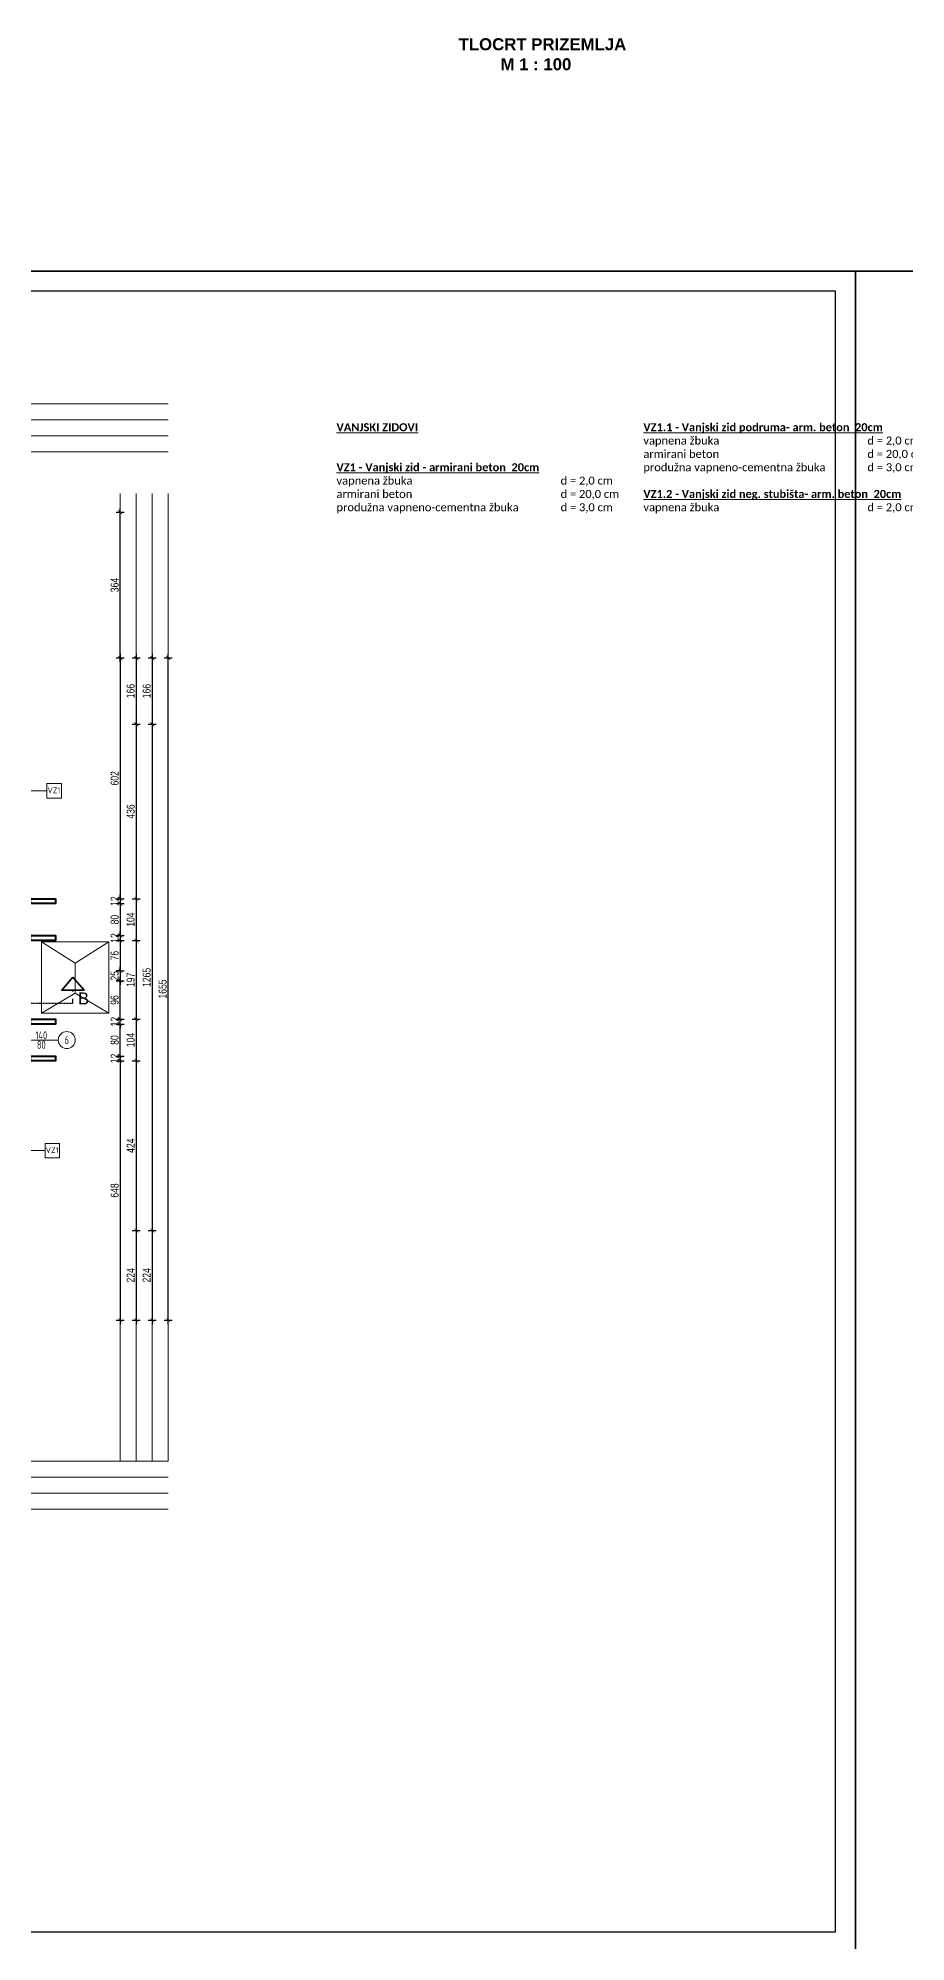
# Model space of a CAD drawing. Header units: millimetres. Extents: x 195897 to 285417, y -229751 to -116129.
# Drawn here: x 205734 to 207903, y -225003 to -220245 of the extents above; entities that cross this region are included whole.
import ezdxf
from ezdxf.enums import TextEntityAlignment as Align

# ---------------------------------------------------------------- set-up
doc = ezdxf.new("R2010")
doc.units = ezdxf.units.MM
doc.header["$PDMODE"] = 2
doc.linetypes.add('ACAD_ISO03W100', pattern=[30, 12, -18])
doc.linetypes.add('HIDDEN', pattern=[0.375, 0.25, -0.125])
doc.layers.get('0').update_dxf_attribs({"lineweight": 0})
doc.layers.get('Defpoints').update_dxf_attribs({"color": 250, "lineweight": 0})
for name, color, linetype, lineweight in [('05-podgled-tanko', 144, 'HIDDEN', 0), ('07-kote', 70, 'Continuous', 9), ('09-oznaka stavke', 1, 'Continuous', 0), ('5-TX', 113, 'Continuous', 5), ('Kote', 1, 'Continuous', 15), ('TP_01 - 0.50', 1, 'Continuous', 40)]:
    doc.layers.add(name, color=color, linetype=linetype, lineweight=lineweight)
doc.layers.add('Kucni_broj', color=2, linetype='Continuous', plot=False)
doc.layers.add('SAST_Linija sastavnice', color=255, linetype='Continuous', plot=False)
doc.layers.add('zidovi', color=1, linetype='Continuous')
doc.styles.add('isocpeur', font='isocpeur.ttf')
doc.styles.add('OPIS', font='hrcom.shx', dxfattribs={"width": 0.8, "height": 20})
doc.styles.get("Standard").update_dxf_attribs({"font": 'arial.ttf', "height": 600})
doc.styles.add('tahoma10', font='tahoma.ttf', dxfattribs={"height": 2})
doc.styles.add('Tekst15', font='arial.ttf', dxfattribs={"height": 15})
doc.dimstyles.new('ISO-25', dxfattribs={"dimtxt": 20, "dimasz": 10, "dimexe": 10, "dimexo": 10, "dimgap": 4, "dimtad": 1, "dimdec": 0, "dimtxsty": 'OPIS', "dimblk": 'ARCHTICK', "dimcen": 10, "dimdle": 10, "dimadec": 0, "dimazin": 0, "dimtfac": 1, "dimtdec": 0, "dimtix": 1, "dimtmove": 0, "dimatfit": 3, "dimldrblk": 'ARCHTICK', "dimfxl": 10, "dimfxlon": 1, "dimarcsym": 0})

# ---------------------------------------------------------------- blocks, each defined once
blk = doc.blocks.new('_ArchTick')
at = {"color": 0, "linetype": 'ByBlock', "lineweight": 0, "const_width": 0.15}
blk.add_lwpolyline([(-0.5, -0.5), (0.5, 0.5)], dxfattribs=at)
blk = doc.blocks.new('*D1117')
at = {"layer": '07-kote', "color": 0, "linetype": 'ByBlock', "lineweight": -2, "ltscale": 5, "transparency": 16777216}
for p, q in [((205929.6, -221794), (205949.6, -221794)), ((205939.6, -221784), (205939.6, -222406)), ((205929.6, -222396), (205949.6, -222396))]:
    blk.add_line(p, q, dxfattribs=at)
at = {"layer": 'Defpoints', "color": 0, "linetype": 'ByBlock', "ltscale": 5, "transparency": 16777216}
for p in [(204596.4, -221794), (205778.1, -222396), (205939.6, -222396)]:
    blk.add_point(p, dxfattribs=at)
at = {"layer": '07-kote', "color": 0, "linetype": 'ByBlock', "lineweight": -2, "ltscale": 5, "transparency": 16777216, "xscale": 10, "yscale": 10, "zscale": 10}
for p, rotation in [((205939.6, -221794), 90), ((205939.6, -222396), 270)]:
    blk.add_blockref('_ArchTick', p, dxfattribs=dict(at, rotation=rotation))
at = {"layer": '07-kote', "color": 0, "linetype": 'ByBlock', "ltscale": 5, "transparency": 16777216, "insert": (205925.6, -222095), "char_height": 20, "attachment_point": 5, "rotation": 90, "style": 'OPIS'}
blk.add_mtext('602', dxfattribs=at)
blk = doc.blocks.new('*D1118')
at = {"layer": '07-kote', "color": 0, "linetype": 'ByBlock', "lineweight": -2, "ltscale": 5, "transparency": 16777216}
for p, q in [((205929.6, -222576), (205949.6, -222576)), ((205929.6, -222601), (205949.6, -222601)), ((205939.6, -222576), (205939.6, -222566)), ((205939.6, -222576), (205939.6, -222601)), ((205939.6, -222601), (205939.6, -222611))]:
    blk.add_line(p, q, dxfattribs=at)
at = {"layer": 'Defpoints', "color": 0, "linetype": 'ByBlock', "ltscale": 5, "transparency": 16777216}
for p in [(205019.4, -222576), (205237.4, -222601), (205939.6, -222601)]:
    blk.add_point(p, dxfattribs=at)
at = {"layer": '07-kote', "color": 0, "linetype": 'ByBlock', "lineweight": -2, "ltscale": 5, "transparency": 16777216, "xscale": 10, "yscale": 10, "zscale": 10}
for p, rotation in [((205939.6, -222576), 270), ((205939.6, -222601), 90)]:
    blk.add_blockref('_ArchTick', p, dxfattribs=dict(at, rotation=rotation))
at = {"layer": '07-kote', "color": 0, "linetype": 'ByBlock', "ltscale": 5, "transparency": 16777216, "insert": (205925.6, -222588.5), "char_height": 20, "attachment_point": 5, "rotation": 90, "style": 'OPIS'}
blk.add_mtext('25', dxfattribs=at)
blk = doc.blocks.new('*D1119')
at = {"layer": '07-kote', "color": 0, "linetype": 'ByBlock', "lineweight": -2, "ltscale": 5, "transparency": 16777216}
for p, q in [((205939.6, -222791), (205939.6, -223459)), ((205929.6, -222801), (205949.6, -222801)), ((205929.6, -223449), (205949.6, -223449))]:
    blk.add_line(p, q, dxfattribs=at)
at = {"layer": 'Defpoints', "color": 0, "linetype": 'ByBlock', "ltscale": 5, "transparency": 16777216}
for p in [(205778.1, -222801), (204596.4, -223449), (205939.6, -223449)]:
    blk.add_point(p, dxfattribs=at)
at = {"layer": '07-kote', "color": 0, "linetype": 'ByBlock', "lineweight": -2, "ltscale": 5, "transparency": 16777216, "xscale": 10, "yscale": 10, "zscale": 10}
for p, rotation in [((205939.6, -222801), 90), ((205939.6, -223449), 270)]:
    blk.add_blockref('_ArchTick', p, dxfattribs=dict(at, rotation=rotation))
at = {"layer": '07-kote', "color": 0, "linetype": 'ByBlock', "ltscale": 5, "transparency": 16777216, "insert": (205925.6, -223125), "char_height": 20, "attachment_point": 5, "rotation": 90, "style": 'OPIS'}
blk.add_mtext('648', dxfattribs=at)
blk = doc.blocks.new('*D1120')
at = {"layer": '07-kote', "color": 0, "linetype": 'ByBlock', "lineweight": -2, "ltscale": 5, "transparency": 16777216}
for p, q in [((205969.6, -221794), (205989.6, -221794)), ((205979.6, -221784), (205979.6, -221970)), ((205969.6, -221960), (205989.6, -221960))]:
    blk.add_line(p, q, dxfattribs=at)
at = {"layer": 'Defpoints', "color": 0, "linetype": 'ByBlock', "ltscale": 5, "transparency": 16777216}
for p in [(204596.4, -221794), (204596.4, -221960), (205979.6, -221960)]:
    blk.add_point(p, dxfattribs=at)
at = {"layer": '07-kote', "color": 0, "linetype": 'ByBlock', "lineweight": -2, "ltscale": 5, "transparency": 16777216, "xscale": 10, "yscale": 10, "zscale": 10}
for p, rotation in [((205979.6, -221794), 90), ((205979.6, -221960), 270)]:
    blk.add_blockref('_ArchTick', p, dxfattribs=dict(at, rotation=rotation))
at = {"layer": '07-kote', "color": 0, "linetype": 'ByBlock', "ltscale": 5, "transparency": 16777216, "insert": (205965.6, -221877), "char_height": 20, "attachment_point": 5, "rotation": 90, "style": 'OPIS'}
blk.add_mtext('166', dxfattribs=at)
blk = doc.blocks.new('*D1121')
at = {"layer": '07-kote', "color": 0, "linetype": 'ByBlock', "lineweight": -2, "ltscale": 5, "transparency": 16777216}
for p, q in [((205969.6, -221960), (205989.6, -221960)), ((205979.6, -221950), (205979.6, -222406)), ((205969.6, -222396), (205989.6, -222396))]:
    blk.add_line(p, q, dxfattribs=at)
at = {"layer": 'Defpoints', "color": 0, "linetype": 'ByBlock', "ltscale": 5, "transparency": 16777216}
for p in [(204596.4, -221960), (205778.1, -222396), (205979.6, -222396)]:
    blk.add_point(p, dxfattribs=at)
at = {"layer": '07-kote', "color": 0, "linetype": 'ByBlock', "lineweight": -2, "ltscale": 5, "transparency": 16777216, "xscale": 10, "yscale": 10, "zscale": 10}
for p, rotation in [((205979.6, -221960), 90), ((205979.6, -222396), 270)]:
    blk.add_blockref('_ArchTick', p, dxfattribs=dict(at, rotation=rotation))
at = {"layer": '07-kote', "color": 0, "linetype": 'ByBlock', "ltscale": 5, "transparency": 16777216, "insert": (205965.6, -222178), "char_height": 20, "attachment_point": 5, "rotation": 90, "style": 'OPIS'}
blk.add_mtext('436', dxfattribs=at)
blk = doc.blocks.new('*D1122')
at = {"layer": '07-kote', "color": 0, "linetype": 'ByBlock', "lineweight": -2, "ltscale": 5, "transparency": 16777216}
for p, q in [((205969.6, -222396), (205989.6, -222396)), ((205979.6, -222386), (205979.6, -222510)), ((205969.6, -222500), (205989.6, -222500))]:
    blk.add_line(p, q, dxfattribs=at)
at = {"layer": 'Defpoints', "color": 0, "linetype": 'ByBlock', "ltscale": 5, "transparency": 16777216}
for p in [(205778.1, -222396), (205778.1, -222500), (205979.6, -222500)]:
    blk.add_point(p, dxfattribs=at)
at = {"layer": '07-kote', "color": 0, "linetype": 'ByBlock', "lineweight": -2, "ltscale": 5, "transparency": 16777216, "xscale": 10, "yscale": 10, "zscale": 10}
for p, rotation in [((205979.6, -222396), 90), ((205979.6, -222500), 270)]:
    blk.add_blockref('_ArchTick', p, dxfattribs=dict(at, rotation=rotation))
at = {"layer": '07-kote', "color": 0, "linetype": 'ByBlock', "ltscale": 5, "transparency": 16777216, "insert": (205965.6, -222448), "char_height": 20, "attachment_point": 5, "rotation": 90, "style": 'OPIS'}
blk.add_mtext('104', dxfattribs=at)
blk = doc.blocks.new('*D1123')
at = {"layer": '07-kote', "color": 0, "linetype": 'ByBlock', "lineweight": -2, "ltscale": 5, "transparency": 16777216}
for p, q in [((205969.6, -222500), (205989.6, -222500)), ((205979.6, -222490), (205979.6, -222707)), ((205969.6, -222697), (205989.6, -222697))]:
    blk.add_line(p, q, dxfattribs=at)
at = {"layer": 'Defpoints', "color": 0, "linetype": 'ByBlock', "ltscale": 5, "transparency": 16777216}
for p in [(205778.1, -222500), (205778.1, -222697), (205979.6, -222697)]:
    blk.add_point(p, dxfattribs=at)
at = {"layer": '07-kote', "color": 0, "linetype": 'ByBlock', "lineweight": -2, "ltscale": 5, "transparency": 16777216, "xscale": 10, "yscale": 10, "zscale": 10}
for p, rotation in [((205979.6, -222500), 90), ((205979.6, -222697), 270)]:
    blk.add_blockref('_ArchTick', p, dxfattribs=dict(at, rotation=rotation))
at = {"layer": '07-kote', "color": 0, "linetype": 'ByBlock', "ltscale": 5, "transparency": 16777216, "insert": (205965.6, -222598.5), "char_height": 20, "attachment_point": 5, "rotation": 90, "style": 'OPIS'}
blk.add_mtext('197', dxfattribs=at)
blk = doc.blocks.new('*D1124')
at = {"layer": '07-kote', "color": 0, "linetype": 'ByBlock', "lineweight": -2, "ltscale": 5, "transparency": 16777216}
for p, q in [((205969.6, -222697), (205989.6, -222697)), ((205979.6, -222687), (205979.6, -222811)), ((205969.6, -222801), (205989.6, -222801))]:
    blk.add_line(p, q, dxfattribs=at)
at = {"layer": 'Defpoints', "color": 0, "linetype": 'ByBlock', "ltscale": 5, "transparency": 16777216}
for p in [(205778.1, -222697), (205778.1, -222801), (205979.6, -222801)]:
    blk.add_point(p, dxfattribs=at)
at = {"layer": '07-kote', "color": 0, "linetype": 'ByBlock', "lineweight": -2, "ltscale": 5, "transparency": 16777216, "xscale": 10, "yscale": 10, "zscale": 10}
for p, rotation in [((205979.6, -222697), 90), ((205979.6, -222801), 270)]:
    blk.add_blockref('_ArchTick', p, dxfattribs=dict(at, rotation=rotation))
at = {"layer": '07-kote', "color": 0, "linetype": 'ByBlock', "ltscale": 5, "transparency": 16777216, "insert": (205965.6, -222749), "char_height": 20, "attachment_point": 5, "rotation": 90, "style": 'OPIS'}
blk.add_mtext('104', dxfattribs=at)
blk = doc.blocks.new('*D1125')
at = {"layer": '07-kote', "color": 0, "linetype": 'ByBlock', "lineweight": -2, "ltscale": 5, "transparency": 16777216}
for p, q in [((205979.6, -222791), (205979.6, -223235)), ((205969.6, -222801), (205989.6, -222801)), ((205969.6, -223225), (205989.6, -223225))]:
    blk.add_line(p, q, dxfattribs=at)
at = {"layer": 'Defpoints', "color": 0, "linetype": 'ByBlock', "ltscale": 5, "transparency": 16777216}
for p in [(205778.1, -222801), (205715.4, -223225), (205979.6, -223225)]:
    blk.add_point(p, dxfattribs=at)
at = {"layer": '07-kote', "color": 0, "linetype": 'ByBlock', "lineweight": -2, "ltscale": 5, "transparency": 16777216, "xscale": 10, "yscale": 10, "zscale": 10}
for p, rotation in [((205979.6, -222801), 90), ((205979.6, -223225), 270)]:
    blk.add_blockref('_ArchTick', p, dxfattribs=dict(at, rotation=rotation))
at = {"layer": '07-kote', "color": 0, "linetype": 'ByBlock', "ltscale": 5, "transparency": 16777216, "insert": (205965.6, -223013), "char_height": 20, "attachment_point": 5, "rotation": 90, "style": 'OPIS'}
blk.add_mtext('424', dxfattribs=at)
blk = doc.blocks.new('*D1126')
at = {"layer": '07-kote', "color": 0, "linetype": 'ByBlock', "lineweight": -2, "ltscale": 5, "transparency": 16777216}
for p, q in [((205969.6, -223225), (205989.6, -223225)), ((205979.6, -223215), (205979.6, -223459)), ((205969.6, -223449), (205989.6, -223449))]:
    blk.add_line(p, q, dxfattribs=at)
at = {"layer": 'Defpoints', "color": 0, "linetype": 'ByBlock', "ltscale": 5, "transparency": 16777216}
for p in [(205715.4, -223225), (204583.9, -223449), (205979.6, -223449)]:
    blk.add_point(p, dxfattribs=at)
at = {"layer": '07-kote', "color": 0, "linetype": 'ByBlock', "lineweight": -2, "ltscale": 5, "transparency": 16777216, "xscale": 10, "yscale": 10, "zscale": 10}
for p, rotation in [((205979.6, -223225), 90), ((205979.6, -223449), 270)]:
    blk.add_blockref('_ArchTick', p, dxfattribs=dict(at, rotation=rotation))
at = {"layer": '07-kote', "color": 0, "linetype": 'ByBlock', "ltscale": 5, "transparency": 16777216, "insert": (205965.6, -223337), "char_height": 20, "attachment_point": 5, "rotation": 90, "style": 'OPIS'}
blk.add_mtext('224', dxfattribs=at)
blk = doc.blocks.new('*D1127')
at = {"layer": '07-kote', "color": 0, "linetype": 'ByBlock', "lineweight": -2, "ltscale": 5, "transparency": 16777216}
for p, q in [((205929.6, -222396), (205949.6, -222396)), ((205929.6, -222408), (205949.6, -222408)), ((205939.6, -222396), (205939.6, -222386)), ((205939.6, -222396), (205939.6, -222408)), ((205939.6, -222408), (205939.6, -222418))]:
    blk.add_line(p, q, dxfattribs=at)
at = {"layer": 'Defpoints', "color": 0, "linetype": 'ByBlock', "ltscale": 5, "transparency": 16777216}
for p in [(205778.1, -222396), (205778.1, -222408), (205939.6, -222408)]:
    blk.add_point(p, dxfattribs=at)
at = {"layer": '07-kote', "color": 0, "linetype": 'ByBlock', "lineweight": -2, "ltscale": 5, "transparency": 16777216, "xscale": 10, "yscale": 10, "zscale": 10}
for p, rotation in [((205939.6, -222396), 270), ((205939.6, -222408), 90)]:
    blk.add_blockref('_ArchTick', p, dxfattribs=dict(at, rotation=rotation))
at = {"layer": '07-kote', "color": 0, "linetype": 'ByBlock', "ltscale": 5, "transparency": 16777216, "insert": (205925.6, -222402), "char_height": 20, "attachment_point": 5, "rotation": 90, "style": 'OPIS'}
blk.add_mtext('12', dxfattribs=at)
blk = doc.blocks.new('*D1128')
at = {"layer": '07-kote', "color": 0, "linetype": 'ByBlock', "lineweight": -2, "ltscale": 5, "transparency": 16777216}
for p, q in [((205929.6, -222408), (205949.6, -222408)), ((205939.6, -222398), (205939.6, -222498)), ((205929.6, -222488), (205949.6, -222488))]:
    blk.add_line(p, q, dxfattribs=at)
at = {"layer": 'Defpoints', "color": 0, "linetype": 'ByBlock', "ltscale": 5, "transparency": 16777216}
for p in [(205778.1, -222408), (205778.1, -222488), (205939.6, -222488)]:
    blk.add_point(p, dxfattribs=at)
at = {"layer": '07-kote', "color": 0, "linetype": 'ByBlock', "lineweight": -2, "ltscale": 5, "transparency": 16777216, "xscale": 10, "yscale": 10, "zscale": 10}
for p, rotation in [((205939.6, -222408), 90), ((205939.6, -222488), 270)]:
    blk.add_blockref('_ArchTick', p, dxfattribs=dict(at, rotation=rotation))
at = {"layer": '07-kote', "color": 0, "linetype": 'ByBlock', "ltscale": 5, "transparency": 16777216, "insert": (205925.6, -222448), "char_height": 20, "attachment_point": 5, "rotation": 90, "style": 'OPIS'}
blk.add_mtext('80', dxfattribs=at)
blk = doc.blocks.new('*D1129')
at = {"layer": '07-kote', "color": 0, "linetype": 'ByBlock', "lineweight": -2, "ltscale": 5, "transparency": 16777216}
for p, q in [((205929.6, -222488), (205949.6, -222488)), ((205929.6, -222500), (205949.6, -222500)), ((205939.6, -222488), (205939.6, -222478)), ((205939.6, -222488), (205939.6, -222500)), ((205939.6, -222500), (205939.6, -222510))]:
    blk.add_line(p, q, dxfattribs=at)
at = {"layer": 'Defpoints', "color": 0, "linetype": 'ByBlock', "ltscale": 5, "transparency": 16777216}
for p in [(205778.1, -222488), (205778.1, -222500), (205939.6, -222500)]:
    blk.add_point(p, dxfattribs=at)
at = {"layer": '07-kote', "color": 0, "linetype": 'ByBlock', "lineweight": -2, "ltscale": 5, "transparency": 16777216, "xscale": 10, "yscale": 10, "zscale": 10}
for p, rotation in [((205939.6, -222488), 270), ((205939.6, -222500), 90)]:
    blk.add_blockref('_ArchTick', p, dxfattribs=dict(at, rotation=rotation))
at = {"layer": '07-kote', "color": 0, "linetype": 'ByBlock', "ltscale": 5, "transparency": 16777216, "insert": (205925.6, -222494), "char_height": 20, "attachment_point": 5, "rotation": 90, "style": 'OPIS'}
blk.add_mtext('12', dxfattribs=at)
blk = doc.blocks.new('*D1130')
at = {"layer": '07-kote', "color": 0, "linetype": 'ByBlock', "lineweight": -2, "ltscale": 5, "transparency": 16777216}
for p, q in [((205929.6, -222500), (205949.6, -222500)), ((205939.6, -222490), (205939.6, -222586)), ((205939.6, -222576), (205929.6, -222576))]:
    blk.add_line(p, q, dxfattribs=at)
at = {"layer": 'Defpoints', "color": 0, "linetype": 'ByBlock', "ltscale": 5, "transparency": 16777216}
for p in [(205778.1, -222500), (205939.6, -222576), (205949.6, -222576)]:
    blk.add_point(p, dxfattribs=at)
at = {"layer": '07-kote', "color": 0, "linetype": 'ByBlock', "lineweight": -2, "ltscale": 5, "transparency": 16777216, "xscale": 10, "yscale": 10, "zscale": 10}
for p, rotation in [((205939.6, -222500), 90), ((205939.6, -222576), 270)]:
    blk.add_blockref('_ArchTick', p, dxfattribs=dict(at, rotation=rotation))
at = {"layer": '07-kote', "color": 0, "linetype": 'ByBlock', "ltscale": 5, "transparency": 16777216, "insert": (205925.6, -222538), "char_height": 20, "attachment_point": 5, "rotation": 90, "style": 'OPIS'}
blk.add_mtext('76', dxfattribs=at)
blk = doc.blocks.new('*D1131')
at = {"layer": '07-kote', "color": 0, "linetype": 'ByBlock', "lineweight": -2, "ltscale": 5, "transparency": 16777216}
for p, q in [((205929.6, -222789), (205949.6, -222789)), ((205939.6, -222789), (205939.6, -222779)), ((205939.6, -222801), (205939.6, -222789)), ((205929.6, -222801), (205949.6, -222801)), ((205939.6, -222801), (205939.6, -222811))]:
    blk.add_line(p, q, dxfattribs=at)
at = {"layer": 'Defpoints', "color": 0, "linetype": 'ByBlock', "ltscale": 5, "transparency": 16777216}
for p in [(205778.1, -222789), (205939.6, -222789), (205778.1, -222801)]:
    blk.add_point(p, dxfattribs=at)
at = {"layer": '07-kote', "color": 0, "linetype": 'ByBlock', "lineweight": -2, "ltscale": 5, "transparency": 16777216, "xscale": 10, "yscale": 10, "zscale": 10}
for p, rotation in [((205939.6, -222789), 270), ((205939.6, -222801), 90)]:
    blk.add_blockref('_ArchTick', p, dxfattribs=dict(at, rotation=rotation))
at = {"layer": '07-kote', "color": 0, "linetype": 'ByBlock', "ltscale": 5, "transparency": 16777216, "insert": (205925.6, -222795), "char_height": 20, "attachment_point": 5, "rotation": 90, "style": 'OPIS'}
blk.add_mtext('12', dxfattribs=at)
blk = doc.blocks.new('*D1132')
at = {"layer": '07-kote', "color": 0, "linetype": 'ByBlock', "lineweight": -2, "ltscale": 5, "transparency": 16777216}
for p, q in [((205939.6, -222799), (205939.6, -222699)), ((205929.6, -222709), (205949.6, -222709)), ((205929.6, -222789), (205949.6, -222789))]:
    blk.add_line(p, q, dxfattribs=at)
at = {"layer": 'Defpoints', "color": 0, "linetype": 'ByBlock', "ltscale": 5, "transparency": 16777216}
for p in [(205778.1, -222709), (205939.6, -222709), (205778.1, -222789)]:
    blk.add_point(p, dxfattribs=at)
at = {"layer": '07-kote', "color": 0, "linetype": 'ByBlock', "lineweight": -2, "ltscale": 5, "transparency": 16777216, "xscale": 10, "yscale": 10, "zscale": 10}
for p, rotation in [((205939.6, -222709), 90), ((205939.6, -222789), 270)]:
    blk.add_blockref('_ArchTick', p, dxfattribs=dict(at, rotation=rotation))
at = {"layer": '07-kote', "color": 0, "linetype": 'ByBlock', "ltscale": 5, "transparency": 16777216, "insert": (205925.6, -222749), "char_height": 20, "attachment_point": 5, "rotation": 90, "style": 'OPIS'}
blk.add_mtext('80', dxfattribs=at)
blk = doc.blocks.new('*D1133')
at = {"layer": '07-kote', "color": 0, "linetype": 'ByBlock', "lineweight": -2, "ltscale": 5, "transparency": 16777216}
for p, q in [((205929.6, -222697), (205949.6, -222697)), ((205939.6, -222697), (205939.6, -222687)), ((205939.6, -222709), (205939.6, -222697)), ((205929.6, -222709), (205949.6, -222709)), ((205939.6, -222709), (205939.6, -222719))]:
    blk.add_line(p, q, dxfattribs=at)
at = {"layer": 'Defpoints', "color": 0, "linetype": 'ByBlock', "ltscale": 5, "transparency": 16777216}
for p in [(205778.1, -222697), (205939.6, -222697), (205778.1, -222709)]:
    blk.add_point(p, dxfattribs=at)
at = {"layer": '07-kote', "color": 0, "linetype": 'ByBlock', "lineweight": -2, "ltscale": 5, "transparency": 16777216, "xscale": 10, "yscale": 10, "zscale": 10}
for p, rotation in [((205939.6, -222697), 270), ((205939.6, -222709), 90)]:
    blk.add_blockref('_ArchTick', p, dxfattribs=dict(at, rotation=rotation))
at = {"layer": '07-kote', "color": 0, "linetype": 'ByBlock', "ltscale": 5, "transparency": 16777216, "insert": (205925.6, -222703), "char_height": 20, "attachment_point": 5, "rotation": 90, "style": 'OPIS'}
blk.add_mtext('12', dxfattribs=at)
blk = doc.blocks.new('*D1134')
at = {"layer": '07-kote', "color": 0, "linetype": 'ByBlock', "lineweight": -2, "ltscale": 5, "transparency": 16777216}
for p, q in [((205939.6, -222601), (205929.6, -222601)), ((205939.6, -222707), (205939.6, -222591)), ((205929.6, -222697), (205949.6, -222697))]:
    blk.add_line(p, q, dxfattribs=at)
at = {"layer": 'Defpoints', "color": 0, "linetype": 'ByBlock', "ltscale": 5, "transparency": 16777216}
for p in [(205939.6, -222601), (205949.6, -222601), (205778.1, -222697)]:
    blk.add_point(p, dxfattribs=at)
at = {"layer": '07-kote', "color": 0, "linetype": 'ByBlock', "lineweight": -2, "ltscale": 5, "transparency": 16777216, "xscale": 10, "yscale": 10, "zscale": 10}
for p, rotation in [((205939.6, -222601), 90), ((205939.6, -222697), 270)]:
    blk.add_blockref('_ArchTick', p, dxfattribs=dict(at, rotation=rotation))
at = {"layer": '07-kote', "color": 0, "linetype": 'ByBlock', "ltscale": 5, "transparency": 16777216, "insert": (205925.6, -222649), "char_height": 20, "attachment_point": 5, "rotation": 90, "style": 'OPIS'}
blk.add_mtext('96', dxfattribs=at)
blk = doc.blocks.new('*D1135')
at = {"layer": '07-kote', "color": 0, "linetype": 'ByBlock', "lineweight": -2, "ltscale": 5, "transparency": 16777216}
for p, q in [((206009.6, -221794), (206029.6, -221794)), ((206019.6, -221784), (206019.6, -221970)), ((206009.6, -221960), (206029.6, -221960))]:
    blk.add_line(p, q, dxfattribs=at)
at = {"layer": 'Defpoints', "color": 0, "linetype": 'ByBlock', "ltscale": 5, "transparency": 16777216}
for p in [(205989.6, -221794), (205989.6, -221960), (206019.6, -221960)]:
    blk.add_point(p, dxfattribs=at)
at = {"layer": '07-kote', "color": 0, "linetype": 'ByBlock', "lineweight": -2, "ltscale": 5, "transparency": 16777216, "xscale": 10, "yscale": 10, "zscale": 10}
for p, rotation in [((206019.6, -221794), 90), ((206019.6, -221960), 270)]:
    blk.add_blockref('_ArchTick', p, dxfattribs=dict(at, rotation=rotation))
at = {"layer": '07-kote', "color": 0, "linetype": 'ByBlock', "ltscale": 5, "transparency": 16777216, "insert": (206005.6, -221877), "char_height": 20, "attachment_point": 5, "rotation": 90, "style": 'OPIS'}
blk.add_mtext('166', dxfattribs=at)
blk = doc.blocks.new('*D1136')
at = {"layer": '07-kote', "color": 0, "linetype": 'ByBlock', "lineweight": -2, "ltscale": 5, "transparency": 16777216}
for p, q in [((206009.6, -221960), (206029.6, -221960)), ((206019.6, -221950), (206019.6, -223235)), ((206009.6, -223225), (206029.6, -223225))]:
    blk.add_line(p, q, dxfattribs=at)
at = {"layer": 'Defpoints', "color": 0, "linetype": 'ByBlock', "ltscale": 5, "transparency": 16777216}
for p in [(205989.6, -221960), (205715.4, -223225), (206019.6, -223225)]:
    blk.add_point(p, dxfattribs=at)
at = {"layer": '07-kote', "color": 0, "linetype": 'ByBlock', "lineweight": -2, "ltscale": 5, "transparency": 16777216, "xscale": 10, "yscale": 10, "zscale": 10}
for p, rotation in [((206019.6, -221960), 90), ((206019.6, -223225), 270)]:
    blk.add_blockref('_ArchTick', p, dxfattribs=dict(at, rotation=rotation))
at = {"layer": '07-kote', "color": 0, "linetype": 'ByBlock', "ltscale": 5, "transparency": 16777216, "insert": (206005.6, -222592.5), "char_height": 20, "attachment_point": 5, "rotation": 90, "style": 'OPIS'}
blk.add_mtext('1265', dxfattribs=at)
blk = doc.blocks.new('*D1137')
at = {"layer": '07-kote', "color": 0, "linetype": 'ByBlock', "lineweight": -2, "ltscale": 5, "transparency": 16777216}
for p, q in [((206009.6, -223225), (206029.6, -223225)), ((206019.6, -223215), (206019.6, -223459)), ((206009.6, -223449), (206029.6, -223449))]:
    blk.add_line(p, q, dxfattribs=at)
at = {"layer": 'Defpoints', "color": 0, "linetype": 'ByBlock', "ltscale": 5, "transparency": 16777216}
for p in [(205715.4, -223225), (204596.4, -223449), (206019.6, -223449)]:
    blk.add_point(p, dxfattribs=at)
at = {"layer": '07-kote', "color": 0, "linetype": 'ByBlock', "lineweight": -2, "ltscale": 5, "transparency": 16777216, "xscale": 10, "yscale": 10, "zscale": 10}
for p, rotation in [((206019.6, -223225), 90), ((206019.6, -223449), 270)]:
    blk.add_blockref('_ArchTick', p, dxfattribs=dict(at, rotation=rotation))
at = {"layer": '07-kote', "color": 0, "linetype": 'ByBlock', "ltscale": 5, "transparency": 16777216, "insert": (206005.6, -223337), "char_height": 20, "attachment_point": 5, "rotation": 90, "style": 'OPIS'}
blk.add_mtext('224', dxfattribs=at)
blk = doc.blocks.new('*D1138')
at = {"layer": '07-kote', "color": 0, "linetype": 'ByBlock', "lineweight": -2, "ltscale": 5, "transparency": 16777216}
for p, q in [((206049.6, -221794), (206069.6, -221794)), ((206059.6, -223459), (206059.6, -221784)), ((206049.6, -223449), (206069.6, -223449))]:
    blk.add_line(p, q, dxfattribs=at)
at = {"layer": 'Defpoints', "color": 0, "linetype": 'ByBlock', "ltscale": 5, "transparency": 16777216}
for p in [(206029.6, -221794), (206059.6, -221794), (206029.6, -223449)]:
    blk.add_point(p, dxfattribs=at)
at = {"layer": '07-kote', "color": 0, "linetype": 'ByBlock', "lineweight": -2, "ltscale": 5, "transparency": 16777216, "xscale": 10, "yscale": 10, "zscale": 10}
for p, rotation in [((206059.6, -221794), 90), ((206059.6, -223449), 270)]:
    blk.add_blockref('_ArchTick', p, dxfattribs=dict(at, rotation=rotation))
at = {"layer": '07-kote', "color": 0, "linetype": 'ByBlock', "ltscale": 5, "transparency": 16777216, "insert": (206045.6, -222621.5), "char_height": 20, "attachment_point": 5, "rotation": 90, "style": 'OPIS'}
blk.add_mtext('1655', dxfattribs=at)
blk = doc.blocks.new('*D1139')
at = {"layer": '07-kote', "color": 0, "linetype": 'ByBlock', "lineweight": -2, "ltscale": 5, "transparency": 16777216}
for p, q in [((205929.6, -221430), (205949.6, -221430)), ((205939.6, -221804), (205939.6, -221420)), ((205929.6, -221794), (205949.6, -221794))]:
    blk.add_line(p, q, dxfattribs=at)
at = {"layer": 'Defpoints', "color": 0, "linetype": 'ByBlock', "ltscale": 5, "transparency": 16777216}
for p in [(205475.4, -221430), (205939.6, -221430), (204596.4, -221794)]:
    blk.add_point(p, dxfattribs=at)
at = {"layer": '07-kote', "color": 0, "linetype": 'ByBlock', "lineweight": -2, "ltscale": 5, "transparency": 16777216, "xscale": 10, "yscale": 10, "zscale": 10}
for p, rotation in [((205939.6, -221430), 90), ((205939.6, -221794), 270)]:
    blk.add_blockref('_ArchTick', p, dxfattribs=dict(at, rotation=rotation))
at = {"layer": '07-kote', "color": 0, "linetype": 'ByBlock', "ltscale": 5, "transparency": 16777216, "insert": (205925.6, -221612), "char_height": 20, "attachment_point": 5, "rotation": 90, "style": 'OPIS'}
blk.add_mtext('364', dxfattribs=at)
blk = doc.blocks.new('*U65')
at = {"ltscale": 0.1}
blk.add_line((0.125, 0.375), (0.625, 0.375), dxfattribs=at)
blk.add_lwpolyline([(-0.125, 0.25), (-0.125, 0.5), (0.125, 0.5), (0.125, 0.25)], close=True, dxfattribs=at)
at = {"style": 'isocpeur'}
blk.add_attdef('sl', text='', height=0.1, dxfattribs=at).set_placement((0.005, 0.334), align=Align.CENTER)
blk = doc.blocks.new('*U1886')
blk.add_lwpolyline([(0, 31), (0, -59.2)])
blk.add_circle((0, -81), 21.8)
at = {"style": 'isocpeur', "width": 0.75}
for tag, p in [('VIS', (-12, -15.6)), ('SIR', (12, -15.6))]:
    blk.add_attdef(tag, text='', height=15, rotation=270, dxfattribs=at).set_placement(p, align=Align.MIDDLE)
blk.add_attdef('BR', text='', height=20, rotation=268, dxfattribs=at).set_placement((0, -81), align=Align.MIDDLE_CENTER)

msp = doc.modelspace()

# ---------------------------------------------------------------- linework, layer by layer
at = {"layer": '05-podgled-tanko', "linetype": 'ByBlock', "ltscale": 5}
msp.add_lwpolyline([(205742.9, -222503.7), (205910.6, -222503.7), (205910.6, -222681.8), (205742.9, -222681.8)], close=True, dxfattribs=at)
for points in [[(205742.9, -222503.7), (205826.8, -222557), (205826.8, -222632), (205742.9, -222681.8)], [(205910.6, -222503.7), (205826.8, -222557), (205826.8, -222632), (205910.6, -222681.8)]]:
    msp.add_lwpolyline(points, dxfattribs=at)
at = {"layer": 'Defpoints', "linetype": 'ByBlock', "ltscale": 5}
for points in [[(202829.9, -221159.5), (206059.6, -221159.5)], [(202829.9, -221199.5), (206059.6, -221199.5)], [(202829.9, -221239.5), (206059.6, -221239.5)], [(202829.9, -221279.5), (206059.6, -221279.5)], [(205939.6, -223801), (205939.6, -221383.1)], [(205979.6, -223801), (205979.6, -221383.1)], [(206019.6, -223801), (206019.6, -221383.1)], [(206059.6, -223801), (206059.6, -221383.1)], [(202829.9, -223801), (206059.6, -223801)], [(202829.9, -223841), (206059.6, -223841)], [(202829.9, -223881), (206059.6, -223881)], [(202829.9, -223921), (206059.6, -223921)]]:
    msp.add_lwpolyline(points, dxfattribs=at)
at = {"layer": 'Kucni_broj'}
for points in [[(201837, -220827.8), (207777, -220827.8), (207777, -225027.8), (201837, -225027.8)], [(201837, -225027.8), (207777, -225027.8), (207777, -220827.8), (201837, -220827.8)], [(207777, -220827.8), (213717, -220827.8), (213717, -225027.8), (207777, -225027.8)], [(207777, -225027.8), (213717, -225027.8), (213717, -220827.8), (207777, -220827.8)]]:
    msp.add_lwpolyline(points, close=True, dxfattribs=at)
at = {"layer": 'SAST_Linija sastavnice'}
msp.add_lwpolyline([(202089, -224977.8), (207727, -224977.8), (207727, -220877.8), (202089, -220877.8)], close=True, dxfattribs=at)
at = {"layer": 'TP_01 - 0.50'}
for points in [[(205715.4, -222396), (205778.1, -222396), (205778.1, -222408), (205715.4, -222408)], [(205715.4, -222488), (205778.1, -222488), (205778.1, -222500), (205715.4, -222500)], [(205715.4, -222697), (205778.1, -222697), (205778.1, -222709), (205715.4, -222709)], [(205715.4, -222789), (205778.1, -222789), (205778.1, -222801), (205715.4, -222801)]]:
    msp.add_lwpolyline(points, close=True, dxfattribs=at)
at = {"layer": 'zidovi', "linetype": 'ACAD_ISO03W100'}
msp.add_line((205821.2, -222658.1), (205821.2, -222624.6), dxfattribs=at)
at = {"layer": 'zidovi', "linetype": 'ACAD_ISO03W100', "ltscale": 0.02}
msp.add_line((205821.2, -222658.1), (203015, -222658.1), dxfattribs=at)
at = {"layer": 'zidovi', "lineweight": 35}
msp.add_lwpolyline([(205821.2, -222591.6), (205793.4, -222624.6), (205849, -222624.6), (205821.2, -222591.6)], dxfattribs=at)

# ---------------------------------------------------------------- block references
at = {"layer": '09-oznaka stavke', "linetype": 'HIDDEN', "ltscale": 50}
ref = msp.add_blockref('*U1886', (205727, -222749), dxfattribs=dict(at, xscale=0.9750000000000001, yscale=0.9750000000000001, zscale=0.9750000000000001, rotation=90.0017920265444))
ref.add_attrib('SIR', '140', dxfattribs={"layer": '0', "height": 20, "rotation": 0.0018, "style": 'isocpeur', "width": 0.75}).set_placement((205742.2, -222737.3), align=Align.MIDDLE)
ref.add_attrib('VIS', '80', dxfattribs={"layer": '0', "height": 20, "rotation": 0.0018, "style": 'isocpeur', "width": 0.75}).set_placement((205742.2, -222760.7), align=Align.MIDDLE)
ref.add_attrib('BR', '6', dxfattribs={"layer": '0', "height": 19.5, "rotation": 358.0018, "style": 'isocpeur', "width": 0.75}).set_placement((205806, -222749), align=Align.MIDDLE_CENTER)
at = {"layer": '5-TX'}
ref = msp.add_blockref('*U65', (205774.4, -222180.2), dxfattribs=dict(at, xscale=-144.0000000000024, yscale=144.0000000000024, zscale=144.0000000000024, rotation=0.0001386217754983932))
ref.add_attrib('sl', 'VZ1', dxfattribs={"layer": '0', "height": 14.4, "rotation": 0.0001, "style": 'isocpeur'}).set_placement((205773.7, -222132.2), align=Align.CENTER)
ref = msp.add_blockref('*U65', (205770.1, -223079.2), dxfattribs=dict(at, xscale=-144.0000000000024, yscale=144.0000000000024, zscale=144.0000000000024, rotation=0.0001386217754983932))
ref.add_attrib('sl', 'VZ1', dxfattribs={"layer": '0', "height": 14.4, "rotation": 0.0001, "style": 'isocpeur'}).set_placement((205769.4, -223031.2), align=Align.CENTER)

# ---------------------------------------------------------------- texts
at = {"insert": (206785.1, -220245.6), "char_height": 30, "attachment_point": 1, "style": 'tahoma10'}
msp.add_mtext_dynamic_manual_height_columns('{\\fArial|b1|i0|c0|p34;TLOCRT PRIZEMLJA\\P        \\fArial|b1|i0|c238|p34; \\fArial|b1|i0|c0|p34;M 1 : 100}', width=728.147, gutter_width=10, heights=[0], dxfattribs=at)
at = {"color": 1}
note = msp.add_mtext_static_columns([''] * 3, width=766.858, gutter_width=0, height=218.2, dxfattribs=dict(at, insert=(206480, -221207.6), char_height=20, attachment_point=1))
for column, words in zip([note] + note.columns.linked_columns, ['{\\fCalibri|b1|i0|c238|p34;\\L\\C256;VANJSKI ZIDOVI\\fCalibri|b0|i0|c238|p34;\\l\\P\\P\\fCalibri|b1|i0|c238|p34;\\L\\PVZ1 - Vanjski zid - armirani beton  20cm \\l\\P\\fCalibri|b0|i0|c238|p34;vapnena žbuka^I                        ^I^Id = 2,0 cm\\Parmirani beton^I^I^I^I^Id = 20,0 cm\\Pprodužna vapneno-cementna žbuka^I^Id = 3,0 cm\\fCalibri|b1|i0|c238|p34;\\L\\P\\PVZ1.1 - Vanjski zid podruma- arm. beton  20cm \\l\\P\\fCalibri|b0|i0|c238|p34;vapnena žbuka^I                        ^I^Id = 2,0 cm\\Parmirani beton^I^I^I^I^Id = 20,0 cm\\Pprodužna vapneno-cementna žbuka^I^Id = 3,0 cm\\fCalibri|b1|i0|c238|p34;\\L\\P\\PVZ1.2 - Vanjski zid neg. stubišta- arm. beton  20cm \\l\\P\\fCalibri|b0|i0|c238|p34;vapnena žbuka^I                        ^I^Id = 2,0 cm\\Parmirani beton^I^I^I^I^Id = 20,0 cm\\Pprodužna vapneno-cementna žbuka^I^Id = 3,0 cm\\fCalibri|b1|i0|c238|p34;\\L\\P\\PVZ2 - Vanjski zid -  blok opeka  19cm\\l \\L\\P\\fCalibri|b0|i0|c238|p34;\\lvapneno-cementna žbuka^I^I^Id = 2,0 cm\\Pblok opeka^I^I^I^I^I^Id = 19,0 cm\\Pprodužna vapneno-cementna žbuka^I^Id = 3,0 cm\\P\\P\\fCalibri|b1|i0|c238|p34;\\LSTROP IZNAD GRIJANOG PROSTORA\\P \\PMK1- Strop iznad vanjskog zraka\\l\\P\\fCalibri|b0|i0|c238|p34;završna podna obloga ^I^I^I^Id = 3,0 cm\\Parm. cem. estrih.^I^I^I^I^Id = 5,0 cm\\PEPS^I^I^I^I^I^I^Id = 3,0 cm\\Pbet. ploća^I^I^I^I^I^Id = 15,0 cm\\fCalibri|b1|i0|c238|p34;\\Pžbuka ^I^I^I^I^I^I\\fCalibri|b0|i0|c238|p34;d = 2,0 cm\\fCalibri|b1|i0|c238|p34;\\P\\L\\PMK2- Strop iznad negrijanog prostora\\l\\P\\fCalibri|b0|i0|c238|p34;završna podna obloga ^I^I^I^Id = 3,0 cm\\Parm. cem. estrih.^I^I^I^I^Id = 5,0 cm\\PEPS^I^I^I^I^I^I^Id = 3,0 cm\\Pbet. ploća^I^I^I^I^I^Id = 15,0 cm\\fCalibri|b1|i0|c238|p34;\\P\\P\\LRAVNI KROV\\P\\l \\P\\LRK1- Ravni krov \\P\\fCalibri|b0|i0|c238|p34;\\lhidroizolacija^I^I^I^I^Id = 2,0 cm\\Pbet. u padu^I^I^I^I^I^Id = 5-15,0 cm\\Pparna brana\\fCalibri|b1|i0|c238|p34;\\P\\fCalibri|b0|i0|c238|p34;arm.^Ibet. ploća^I^I^I^I^Id = 15,0 cm\\Pvapnena žbuka^I^I^I^I^Id = 1,0 cm\\P\\P\\fCalibri|b1|i0|c238|p34;\\LRK1.1- Ravni krov iznad neg.stubišta\\P\\fCalibri|b0|i0|c238|p34;\\lhidroizolacija^I^I^I^I^Id = 2,0 cm\\Pbet.^Iu padu^I^I^I^I^Id = 5-15,0 cm\\Pparna brana\\fCalibri|b1|i0|c238|p34;\\P\\fCalibri|b0|i0|c238|p34;arm.^Ibet. ploća^I^I^I^I^Id = 15,0 cm\\Pvapnena žbuka^I^I^I^I^Id = 2,0 cm\\fCalibri|b1|i0|c238|p34;\\P\\P\\LRK2- Ravni prohodni krov (balkon)\\P\\fCalibri|b0|i0|c238|p34;\\lbetonske pločice^I\\fCalibri|b1|i0|c238|p34;^I^I^I^I\\fCalibri|b0|i0|c238|p34;d = 3,0 cm\\fCalibri|b1|i0|c238|p34;\\P\\fCalibri|b0|i0|c238|p34;hidroizolacija^I^I^I^I^Id = 1,0 cm\\Pbet. u padu^I^I^I^I^I^Id = 5-8,0 cm\\Pparna brana\\fCalibri|b1|i0|c238|p34;\\P\\fCalibri|b0|i0|c238|p34;arm.^Ibet. ploća^I^I^I^I^Id = 15,0 cm\\Pvapnena žbuka^I^I^I^I^Id = 1,0 cm\\fCalibri|b1|i0|c238|p34;\\P\\P\\LPOD NA TLU\\P\\l\\P\\LPT1 - pod na tlu zapadnog ulaza\\P\\fCalibri|b0|i0|c238|p34;\\lzavršna podna obloga ^I^I^I^Id = 2,0 cm\\Parm. cem. estrih.^I^I^I^I^Id = 5,0 cm\\PPE folija\\Peksp. polistiren ^I^I^I^I^Id = 5,0 cm\\PH.I.\\Pdonja betonska obloga ^I^I^I^Id = 12,0 cm\\Pnasip drobjenca^I^I^I^I^Id = 30,0 cm\\P\\P}', '', '']):
    column.text = words
at = {"layer": 'Kote', "insert": (205833.7, -222630.1), "char_height": 30, "width": 9972.386, "attachment_point": 1, "style": 'Tekst15'}
msp.add_mtext('\\A1;B', dxfattribs=at)

# ---------------------------------------------------------------- dimensions: what is measured, and where the dimension line sits
at = {"layer": '07-kote', "linetype": 'ByBlock', "ltscale": 5}
for base, p1, p2, picture, middle in [((205939.6, -221430), (204596.4, -221794), (205475.4, -221430), '*D1139', (205925.6, -221612)), ((205979.6, -222396), (204596.4, -221960), (205778.1, -222396), '*D1121', (205965.6, -222178)), ((206019.6, -223225), (205989.6, -221960), (205715.4, -223225), '*D1136', (206005.6, -222592.5)), ((205979.6, -222500), (205778.1, -222396), (205778.1, -222500), '*D1122', (205965.6, -222448)), ((205939.6, -222408), (205778.1, -222396), (205778.1, -222408), '*D1127', (205925.6, -222402)), ((205939.6, -222488), (205778.1, -222408), (205778.1, -222488), '*D1128', (205925.6, -222448)), ((205939.6, -222500), (205778.1, -222488), (205778.1, -222500), '*D1129', (205925.6, -222494)), ((205979.6, -222697), (205778.1, -222500), (205778.1, -222697), '*D1123', (205965.6, -222598.5)), ((205939.6, -222576), (205778.1, -222500), (205949.6, -222576), '*D1130', (205925.6, -222538)), ((205939.6, -222601), (205019.4, -222576), (205237.4, -222601), '*D1118', (205925.6, -222588.5)), ((205939.6, -222601), (205778.1, -222697), (205949.6, -222601), '*D1134', (205925.6, -222649)), ((205979.6, -222801), (205778.1, -222697), (205778.1, -222801), '*D1124', (205965.6, -222749)), ((205939.6, -222697), (205778.1, -222709), (205778.1, -222697), '*D1133', (205925.6, -222703)), ((205939.6, -222709), (205778.1, -222789), (205778.1, -222709), '*D1132', (205925.6, -222749)), ((205939.6, -223449), (205778.1, -222801), (204596.4, -223449), '*D1119', (205925.6, -223125)), ((205979.6, -223225), (205778.1, -222801), (205715.4, -223225), '*D1125', (205965.6, -223013)), ((205939.6, -222789), (205778.1, -222801), (205778.1, -222789), '*D1131', (205925.6, -222795)), ((205979.6, -223449), (205715.4, -223225), (204583.9, -223449), '*D1126', (205965.6, -223337)), ((206019.6, -223449), (205715.4, -223225), (204596.4, -223449), '*D1137', (206005.6, -223337))]:
    dim = msp.add_linear_dim(base=base, p1=p1, p2=p2, angle=90, dimstyle='ISO-25', override={"dimtmove": 1}, dxfattribs=at)
    dim.commit()
    dim.dimension.update_dxf_attribs({"geometry": picture, "text_midpoint": middle})
for base, p1, p2, picture, middle in [((205939.6, -222396), (204596.4, -221794), (205778.1, -222396), '*D1117', (205925.6, -222095)), ((205979.6, -221960), (204596.4, -221794), (204596.4, -221960), '*D1120', (205965.6, -221877)), ((206019.6, -221960), (205989.6, -221794), (205989.6, -221960), '*D1135', (206005.6, -221877)), ((206059.6, -221794), (206029.6, -223449), (206029.6, -221794), '*D1138', (206045.6, -222621.5))]:
    dim = msp.add_linear_dim(base=base, p1=p1, p2=p2, angle=90, dimstyle='ISO-25', dxfattribs=at)
    dim.commit()
    dim.dimension.update_dxf_attribs({"geometry": picture, "text_midpoint": middle})

doc.saveas('drawing.dxf')
